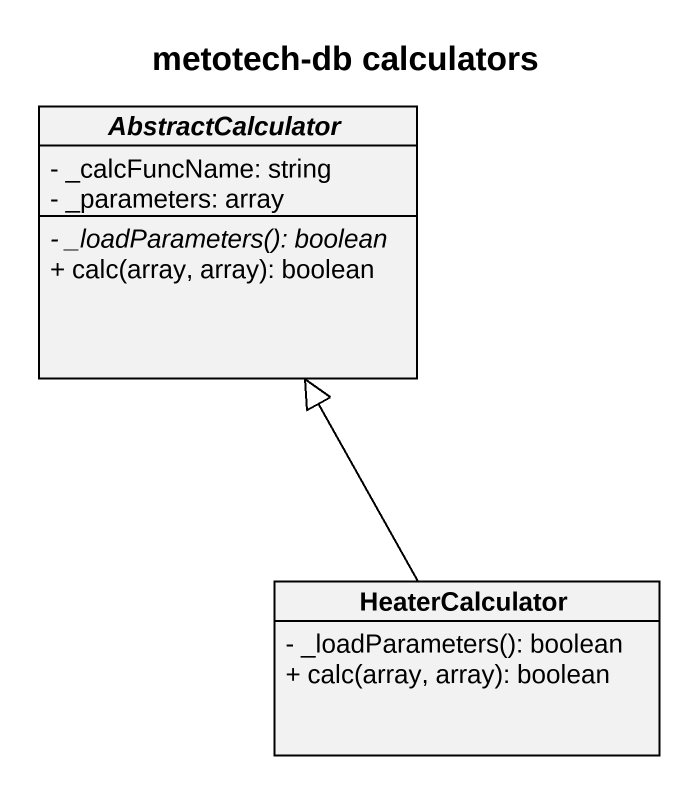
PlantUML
@startuml
title metotech-db calculators
hide circle
hide empty members
skinparam classAttributeIconSize 0
abstract class AbstractCalculator {
  - _calcFuncName: string
  - _parameters: array
  {abstract} - _loadParameters(): boolean
  + calc(array, array): boolean
}
class HeaterCalculator {
  - _loadParameters(): boolean
  + calc(array, array): boolean
}
HeaterCalculator -up-|> AbstractCalculator
@enduml
